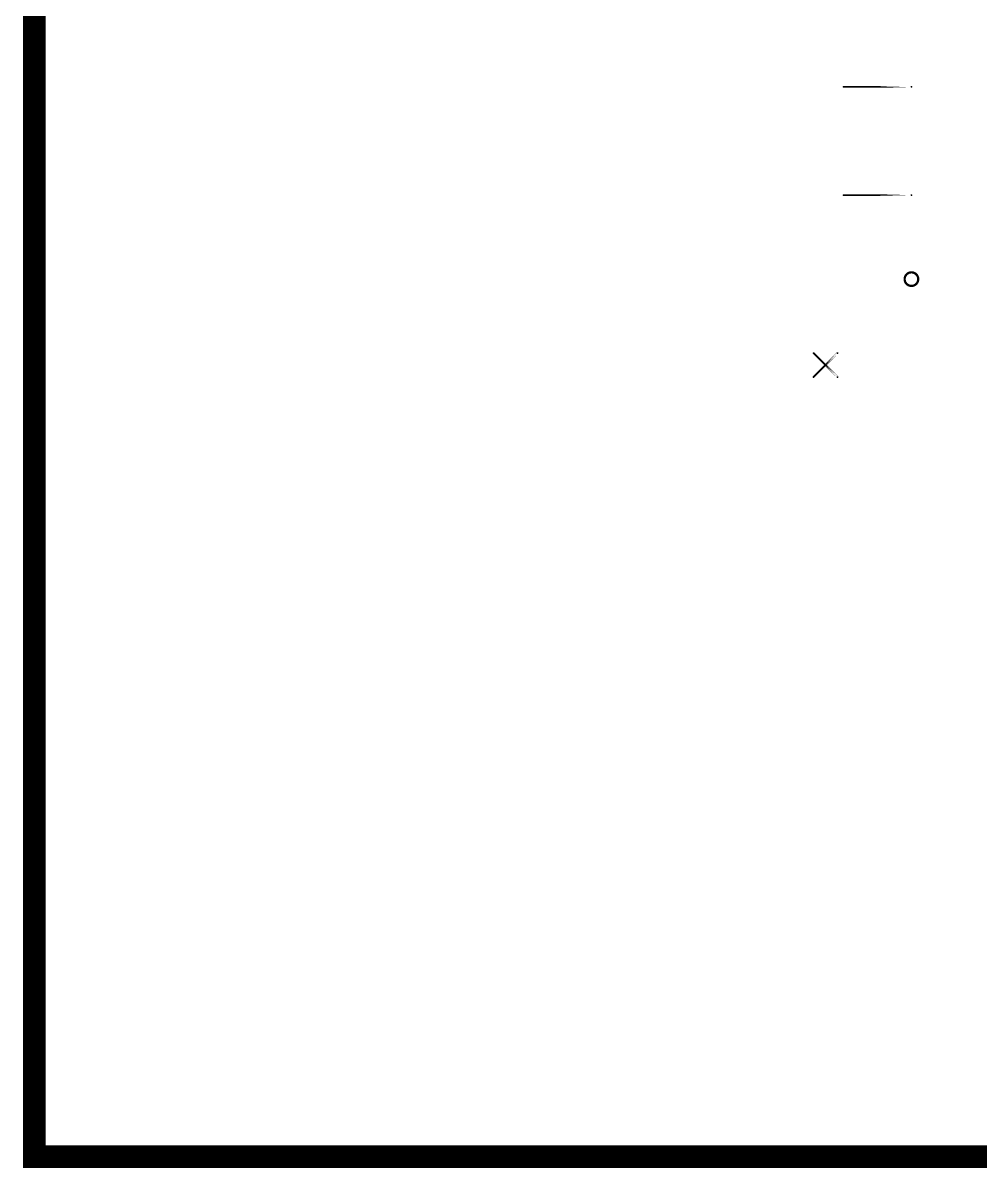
# Model space of a CAD drawing. Extents: x -100 to 100, y -100 to 100.
# Drawn here: x -100.5 to -58.2, y -100.5 to -49.9 of the extents above; entities that cross this region are included whole.
import ezdxf

# ---------------------------------------------------------------- set-up
doc = ezdxf.new("R2010")
doc.units = 0
doc.layers.get('0').update_dxf_attribs({"linetype": 'continuous'})
doc.layers.add('C2', color=7, linetype='continuous')

# ---------------------------------------------------------------- blocks, each defined once
blk = doc.blocks.new('cutlineendpoint')
at = {"const_width": 0.04}
blk.add_lwpolyline([(-0.02, 0, 1), (0.02, 0, 1)], format="xyb", close=True, dxfattribs=at)

msp = doc.modelspace()

# ---------------------------------------------------------------- linework, layer by layer
at = {"layer": 'C2'}
for points, const_width in [([(-100, 100), (100, 100), (100, -100), (-100, -100)], 1), ([(-61.2, -52.695), (-64.2, -52.695)], 0.08), ([(-61.2, -57.485), (-64.2, -57.485)], 0.08), ([(-64.47, -64.47), (-65.53, -65.53)], 0.08), ([(-64.47, -65.53), (-65.53, -64.47)], 0.08)]:
    msp.add_lwpolyline(points, close=True, dxfattribs=dict(at, const_width=const_width))
at = {"layer": 'C2', "const_width": 0.1}
msp.add_lwpolyline([(-61.5, -61.2, 1), (-60.9, -61.2, 1)], format="xyb", close=True, dxfattribs=at)

# ---------------------------------------------------------------- block references
at = {"layer": 'C2'}
for p in [(-64.2, -52.695), (-61.2, -52.695), (-64.2, -57.485), (-61.2, -57.485), (-65.53, -64.47), (-64.47, -64.47), (-65.53, -65.53), (-64.47, -65.53)]:
    msp.add_blockref('cutlineendpoint', p, dxfattribs=at)

doc.saveas('drawing.dxf')
